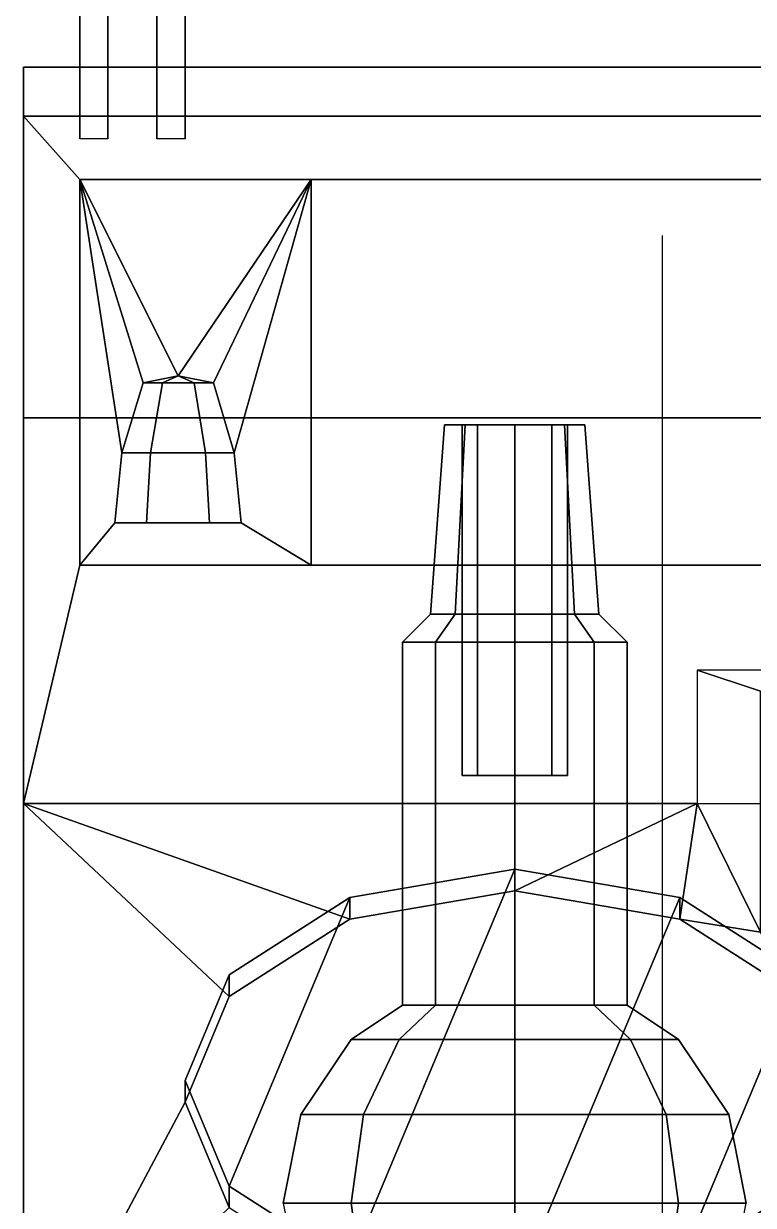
# Model space of a CAD drawing. Header units: millimetres. Extents: x -1.8 to 8.2, y -3.5 to 9.
# Drawn here: x -0.91 to 0.13, y 1.097 to 2.782 of the extents above; entities that cross this region are included whole.
import ezdxf

# ---------------------------------------------------------------- set-up
doc = ezdxf.new("R2010")
doc.units = ezdxf.units.MM
for name, color, linetype in [('barrel', 1, 'Continuous'), ('drawing', 9, 'Continuous'), ('mantlet', 5, 'Continuous'), ('turret', 2, 'Continuous')]:
    doc.layers.add(name, color=color, linetype=linetype)
picture_1 = doc.add_image_def('image3.gif', size_in_pixel=(848, 1188))

msp = doc.modelspace()

# ---------------------------------------------------------------- linework, layer by layer
for points in [[(-0.83, 2.87, 0.94), (-0.83, 2.72, 0.96), (-0.79, 2.72, 0.96), (-0.79, 2.87, 0.94)], [(-0.83, 2.83, 0.85), (-0.83, 2.6181, 0.85), (-0.83, 2.72, 0.96), (-0.83, 2.87, 0.94)], [(-0.79, 2.72, 0.96), (-0.79, 2.6181, 0.85), (-0.79, 2.83, 0.85), (-0.79, 2.87, 0.94)], [(-0.72, 2.83, 0.85), (-0.72, 2.6181, 0.85), (-0.72, 2.72, 0.96), (-0.72, 2.87, 0.94)], [(-0.72, 2.87, 0.94), (-0.72, 2.72, 0.96), (-0.68, 2.72, 0.96), (-0.68, 2.87, 0.94)], [(-0.68, 2.72, 0.96), (-0.68, 2.6181, 0.85), (-0.68, 2.83, 0.85), (-0.68, 2.87, 0.94)], [(-0.79, 2.83, 0.85), (-0.79, 2.6181, 0.85), (-0.83, 2.6181, 0.85), (-0.83, 2.83, 0.85)], [(-0.68, 2.83, 0.85), (-0.68, 2.6181, 0.85), (-0.72, 2.6181, 0.85), (-0.72, 2.83, 0.85)], [(0.91, 2.72, 0.96), (0.91, 2.22, 0.42), (-0.91, 2.22, 0.42), (-0.91, 2.72, 0.96)], [(0.91, 2.65, 1.21), (0.91, 2.72, 0.96), (-0.91, 2.72, 0.96), (-0.91, 2.65, 1.21)], [(0.83, 2.56, 1.2183), (0.91, 2.65, 1.21), (-0.91, 2.65, 1.21), (-0.83, 2.56, 1.2183)], [(-0.91, 2.65, 1.21), (-0.91, 1.67, 1.3), (-0.83, 2.01, 1.2688), (-0.83, 2.56, 1.2183)], [(-0.83, 2.56, 1.25), (-0.77, 2.17, 1.2784), (-0.77, 2.17, 1.2784), (-0.7395, 2.27, 1.2711)], [(-0.83, 2.56, 1.25), (-0.7395, 2.27, 1.2711), (-0.7395, 2.27, 1.2711), (-0.69, 2.28, 1.2704)], [(-0.83, 2.56, 1.25), (-0.83, 2.01, 1.29), (-0.78, 2.07, 1.2856), (-0.77, 2.17, 1.2784)], [(-0.83, 2.56, 1.25), (-0.69, 2.28, 1.2704), (-0.69, 2.28, 1.2704), (-0.5, 2.56, 1.25)], [(-0.5, 2.56, 1.25), (-0.5, 2.56, 1.2183), (-0.83, 2.56, 1.2183), (-0.83, 2.56, 1.25)], [(-0.83, 2.56, 1.2183), (-0.83, 2.01, 1.2688), (-0.83, 2.01, 1.29), (-0.83, 2.56, 1.25)], [(-0.69, 2.28, 1.2704), (-0.6395, 2.27, 1.2711), (-0.5, 2.56, 1.25)], [(-0.6395, 2.27, 1.2711), (-0.61, 2.17, 1.2784), (-0.5, 2.56, 1.25)], [(-0.6, 2.07, 1.2856), (-0.5, 2.01, 1.29), (-0.5, 2.56, 1.25), (-0.61, 2.17, 1.2784)], [(-0.5, 2.01, 1.29), (-0.5, 2.01, 1.2688), (-0.5, 2.56, 1.2183), (-0.5, 2.56, 1.25)], [(-0.5, 2.56, 1.2183), (-0.5, 2.01, 1.2688), (0.5, 2.01, 1.2688), (0.5, 2.56, 1.2183)], [(-0.69, 2.28, 1.2704), (-0.7395, 2.27, 1.2711), (-0.712, 2.27, 1.3101), (-0.69, 2.28, 1.2704)], [(-0.69, 2.28, 1.2704), (-0.712, 2.27, 1.3101), (-0.667, 2.27, 1.3101), (-0.69, 2.28, 1.2704)], [(-0.69, 2.28, 1.2704), (-0.667, 2.27, 1.3101), (-0.6395, 2.27, 1.2711), (-0.69, 2.28, 1.2704)], [(-0.7395, 2.27, 1.2711), (-0.77, 2.17, 1.2784), (-0.729, 2.17, 1.3459), (-0.712, 2.27, 1.3101)], [(-0.712, 2.27, 1.3101), (-0.729, 2.17, 1.3459), (-0.651, 2.17, 1.3459), (-0.667, 2.27, 1.3101)], [(-0.667, 2.27, 1.3101), (-0.651, 2.17, 1.3459), (-0.61, 2.17, 1.2784), (-0.6395, 2.27, 1.2711)], [(0.91, 2.22, 0.42), (0.91, -1.97, 0.42), (-0.91, -1.97, 0.42), (-0.91, 2.22, 0.42)], [(-0.77, 2.17, 1.2784), (-0.78, 2.07, 1.2856), (-0.735, 2.07, 1.3636), (-0.729, 2.17, 1.3459)], [(-0.729, 2.17, 1.3459), (-0.735, 2.07, 1.3636), (-0.645, 2.07, 1.3636), (-0.651, 2.17, 1.3459)], [(-0.651, 2.17, 1.3459), (-0.645, 2.07, 1.3636), (-0.6, 2.07, 1.2856), (-0.61, 2.17, 1.2784)], [(-0.78, 2.07, 1.2856), (-0.83, 2.01, 1.29), (-0.5, 2.01, 1.29), (-0.6, 2.07, 1.2856)], [(-0.735, 2.07, 1.3636), (-0.78, 2.07, 1.2856), (-0.6, 2.07, 1.2856), (-0.645, 2.07, 1.3636)], [(-0.83, 2.01, 1.2688), (-0.91, 1.67, 1.3), (0.91, 1.67, 1.3), (0.83, 2.01, 1.2688)], [(-0.83, 2.01, 1.29), (-0.83, 2.01, 1.2688), (-0.5, 2.01, 1.2688), (-0.5, 2.01, 1.29)]]:
    msp.add_3dface(points)
at = {"layer": 'barrel'}
for points in [[(-0.2949, 1.94, 1.7251), (-0.33, 1.94, 1.81), (-0.31, 2.21, 1.81), (-0.2807, 2.21, 1.7393)], [(-0.33, 1.94, 1.81), (-0.2949, 1.94, 1.8949), (-0.2807, 2.21, 1.8807), (-0.31, 2.21, 1.81)], [(-0.31, 2.21, 1.81), (-0.2807, 2.21, 1.8807), (-0.263, 2.21, 1.863), (-0.285, 2.21, 1.81)], [(-0.2807, 2.21, 1.7393), (-0.31, 2.21, 1.81), (-0.285, 2.21, 1.81), (-0.263, 2.21, 1.757)], [(-0.21, 1.94, 1.69), (-0.2949, 1.94, 1.7251), (-0.2807, 2.21, 1.7393), (-0.21, 2.21, 1.71)], [(-0.2949, 1.94, 1.8949), (-0.21, 1.94, 1.93), (-0.21, 2.21, 1.91), (-0.2807, 2.21, 1.8807)], [(-0.285, 2.21, 1.81), (-0.263, 2.21, 1.863), (-0.263, 1.71, 1.863), (-0.285, 1.71, 1.81)], [(-0.263, 2.21, 1.757), (-0.285, 2.21, 1.81), (-0.285, 1.71, 1.81), (-0.263, 1.71, 1.757)], [(-0.2807, 2.21, 1.8807), (-0.21, 2.21, 1.91), (-0.21, 2.21, 1.885), (-0.263, 2.21, 1.863)], [(-0.21, 2.21, 1.71), (-0.2807, 2.21, 1.7393), (-0.263, 2.21, 1.757), (-0.21, 2.21, 1.735)], [(-0.263, 2.21, 1.863), (-0.21, 2.21, 1.885), (-0.21, 1.71, 1.885), (-0.263, 1.71, 1.863)], [(-0.21, 2.21, 1.735), (-0.263, 2.21, 1.757), (-0.263, 1.71, 1.757), (-0.21, 1.71, 1.735)], [(-0.21, 2.21, 1.885), (-0.157, 2.21, 1.863), (-0.157, 1.71, 1.863), (-0.21, 1.71, 1.885)], [(-0.157, 2.21, 1.757), (-0.21, 2.21, 1.735), (-0.21, 1.71, 1.735), (-0.157, 1.71, 1.757)], [(-0.1251, 1.94, 1.7251), (-0.21, 1.94, 1.69), (-0.21, 2.21, 1.71), (-0.1393, 2.21, 1.7393)], [(-0.21, 1.94, 1.93), (-0.1251, 1.94, 1.8949), (-0.1393, 2.21, 1.8807), (-0.21, 2.21, 1.91)], [(-0.21, 2.21, 1.91), (-0.1393, 2.21, 1.8807), (-0.157, 2.21, 1.863), (-0.21, 2.21, 1.885)], [(-0.1393, 2.21, 1.7393), (-0.21, 2.21, 1.71), (-0.21, 2.21, 1.735), (-0.157, 2.21, 1.757)], [(-0.157, 2.21, 1.863), (-0.135, 2.21, 1.81), (-0.135, 1.71, 1.81), (-0.157, 1.71, 1.863)], [(-0.135, 2.21, 1.81), (-0.157, 2.21, 1.757), (-0.157, 1.71, 1.757), (-0.135, 1.71, 1.81)], [(-0.11, 2.21, 1.81), (-0.1393, 2.21, 1.7393), (-0.157, 2.21, 1.757), (-0.135, 2.21, 1.81)], [(-0.1393, 2.21, 1.8807), (-0.11, 2.21, 1.81), (-0.135, 2.21, 1.81), (-0.157, 2.21, 1.863)], [(-0.09, 1.94, 1.81), (-0.1251, 1.94, 1.7251), (-0.1393, 2.21, 1.7393), (-0.11, 2.21, 1.81)], [(-0.1251, 1.94, 1.8949), (-0.09, 1.94, 1.81), (-0.11, 2.21, 1.81), (-0.1393, 2.21, 1.8807)]]:
    msp.add_3dface(points, dxfattribs=at)
at = {"layer": 'drawing', "extrusion": (-1, 0, 0)}
for p, q in [((0, 2.48, 9.65), (0, 2.48, 6.51)), ((0, 2.48, 8.08), (0, -2.82, 8.085))]:
    msp.add_line(p, q, dxfattribs=at)
at = {"layer": 'mantlet'}
for points in [[(-0.2949, 1.94, 1.8949), (-0.33, 1.94, 1.81), (-0.37, 1.9, 1.81), (-0.3231, 1.9, 1.9231)], [(-0.33, 1.94, 1.81), (-0.2949, 1.94, 1.7251), (-0.3231, 1.9, 1.6969), (-0.37, 1.9, 1.81)], [(-0.21, 1.94, 1.93), (-0.2949, 1.94, 1.8949), (-0.3231, 1.9, 1.9231), (-0.21, 1.9, 1.97)], [(-0.2949, 1.94, 1.7251), (-0.21, 1.94, 1.69), (-0.21, 1.9, 1.65), (-0.3231, 1.9, 1.6969)], [(-0.1251, 1.94, 1.8949), (-0.21, 1.94, 1.93), (-0.21, 1.9, 1.97), (-0.0969, 1.9, 1.9231)], [(-0.21, 1.94, 1.69), (-0.1251, 1.94, 1.7251), (-0.0969, 1.9, 1.6969), (-0.21, 1.9, 1.65)], [(-0.09, 1.94, 1.81), (-0.1251, 1.94, 1.8949), (-0.0969, 1.9, 1.9231), (-0.05, 1.9, 1.81)], [(-0.1251, 1.94, 1.7251), (-0.09, 1.94, 1.81), (-0.05, 1.9, 1.81), (-0.0969, 1.9, 1.6969)], [(-0.3231, 1.9, 1.9231), (-0.37, 1.9, 1.81), (-0.37, 1.3824, 1.81), (-0.3231, 1.3824, 1.9231)], [(-0.37, 1.9, 1.81), (-0.3231, 1.9, 1.6969), (-0.3231, 1.3824, 1.6969), (-0.37, 1.3824, 1.81)], [(-0.21, 1.9, 1.97), (-0.3231, 1.9, 1.9231), (-0.3231, 1.3824, 1.9231), (-0.21, 1.3824, 1.97)], [(-0.3231, 1.9, 1.6969), (-0.21, 1.9, 1.65), (-0.21, 1.3824, 1.65), (-0.3231, 1.3824, 1.6969)], [(-0.0969, 1.9, 1.9231), (-0.21, 1.9, 1.97), (-0.21, 1.3824, 1.97), (-0.0969, 1.3824, 1.9231)], [(-0.21, 1.9, 1.65), (-0.0969, 1.9, 1.6969), (-0.0969, 1.3824, 1.6969), (-0.21, 1.3824, 1.65)], [(-0.05, 1.9, 1.81), (-0.0969, 1.9, 1.9231), (-0.0969, 1.3824, 1.9231), (-0.05, 1.3824, 1.81)], [(-0.0969, 1.9, 1.6969), (-0.05, 1.9, 1.81), (-0.05, 1.3824, 1.81), (-0.0969, 1.3824, 1.6969)], [(-0.4433, 1.3333, 1.81), (-0.37, 1.3824, 1.81), (-0.3231, 1.3824, 1.6969), (-0.375, 1.3333, 1.645)], [(-0.375, 1.3333, 1.975), (-0.3231, 1.3824, 1.9231), (-0.37, 1.3824, 1.81), (-0.4433, 1.3333, 1.81)], [(-0.375, 1.3333, 1.645), (-0.3231, 1.3824, 1.6969), (-0.21, 1.3824, 1.65), (-0.21, 1.3333, 1.5767)], [(-0.21, 1.3333, 2.0433), (-0.21, 1.3824, 1.97), (-0.3231, 1.3824, 1.9231), (-0.375, 1.3333, 1.975)], [(-0.21, 1.3333, 1.5767), (-0.21, 1.3824, 1.65), (-0.0969, 1.3824, 1.6969), (-0.045, 1.3333, 1.645)], [(-0.045, 1.3333, 1.975), (-0.0969, 1.3824, 1.9231), (-0.21, 1.3824, 1.97), (-0.21, 1.3333, 2.0433)], [(-0.045, 1.3333, 1.645), (-0.0969, 1.3824, 1.6969), (-0.05, 1.3824, 1.81), (0.0233, 1.3333, 1.81)], [(0.0233, 1.3333, 1.81), (-0.05, 1.3824, 1.81), (-0.0969, 1.3824, 1.9231), (-0.045, 1.3333, 1.975)], [(-0.5149, 1.2263, 1.81), (-0.4433, 1.3333, 1.81), (-0.375, 1.3333, 1.645), (-0.4256, 1.2263, 1.5944)], [(-0.4256, 1.2263, 2.0256), (-0.375, 1.3333, 1.975), (-0.4433, 1.3333, 1.81), (-0.5149, 1.2263, 1.81)], [(-0.4256, 1.2263, 1.5944), (-0.375, 1.3333, 1.645), (-0.21, 1.3333, 1.5767), (-0.21, 1.2263, 1.5051)], [(-0.21, 1.2263, 2.1149), (-0.21, 1.3333, 2.0433), (-0.375, 1.3333, 1.975), (-0.4256, 1.2263, 2.0256)], [(-0.21, 1.2263, 1.5051), (-0.21, 1.3333, 1.5767), (-0.045, 1.3333, 1.645), (0.0056, 1.2263, 1.5944)], [(0.0056, 1.2263, 2.0256), (-0.045, 1.3333, 1.975), (-0.21, 1.3333, 2.0433), (-0.21, 1.2263, 2.1149)], [(0.0056, 1.2263, 1.5944), (-0.045, 1.3333, 1.645), (0.0233, 1.3333, 1.81), (0.0949, 1.2263, 1.81)], [(0.0949, 1.2263, 1.81), (0.0233, 1.3333, 1.81), (-0.045, 1.3333, 1.975), (0.0056, 1.2263, 2.0256)], [(-0.54, 1.1, 1.81), (-0.5149, 1.2263, 1.81), (-0.4256, 1.2263, 1.5944), (-0.4433, 1.1, 1.5767)], [(-0.4433, 1.1, 2.0433), (-0.4256, 1.2263, 2.0256), (-0.5149, 1.2263, 1.81), (-0.54, 1.1, 1.81)], [(-0.4433, 1.1, 1.5767), (-0.4256, 1.2263, 1.5944), (-0.21, 1.2263, 1.5051), (-0.21, 1.1, 1.48)], [(-0.21, 1.1, 2.14), (-0.21, 1.2263, 2.1149), (-0.4256, 1.2263, 2.0256), (-0.4433, 1.1, 2.0433)], [(-0.21, 1.1, 1.48), (-0.21, 1.2263, 1.5051), (0.0056, 1.2263, 1.5944), (0.0233, 1.1, 1.5767)], [(0.0233, 1.1, 2.0433), (0.0056, 1.2263, 2.0256), (-0.21, 1.2263, 2.1149), (-0.21, 1.1, 2.14)], [(0.0233, 1.1, 1.5767), (0.0056, 1.2263, 1.5944), (0.0949, 1.2263, 1.81), (0.12, 1.1, 1.81)], [(0.12, 1.1, 1.81), (0.0949, 1.2263, 1.81), (0.0056, 1.2263, 2.0256), (0.0233, 1.1, 2.0433)], [(-0.4256, 0.9737, 2.0256), (-0.4433, 1.1, 2.0433), (-0.54, 1.1, 1.81), (-0.5149, 0.9737, 1.81)], [(-0.21, 0.9737, 2.1149), (-0.21, 1.1, 2.14), (-0.4433, 1.1, 2.0433), (-0.4256, 0.9737, 2.0256)], [(0.0056, 0.9737, 2.0256), (0.0233, 1.1, 2.0433), (-0.21, 1.1, 2.14), (-0.21, 0.9737, 2.1149)], [(0.0949, 0.9737, 1.81), (0.12, 1.1, 1.81), (0.0233, 1.1, 2.0433), (0.0056, 0.9737, 2.0256)]]:
    msp.add_3dface(points, dxfattribs=at)
at = {"layer": 'turret'}
for points in [[(0.05, 1.86, 1.2826), (0.05, 1.67, 1.3), (0.14, 1.4863, 1.52), (0.14, 1.83, 1.52)], [(0.58, 1.83, 1.52), (0.66, 1.86, 1.2826), (0.05, 1.86, 1.2826), (0.14, 1.83, 1.52)], [(-0.617, 1.3948, 1.6296), (-0.91, 1.67, 1.3), (-0.91, 0.81, 2.33), (-0.68, 1.2442, 1.81)], [(-0.91, 1.67, 1.3), (-0.91, 1.67, 1.3), (-0.617, 1.3948, 1.6296), (-0.445, 1.505, 1.4976)], [(0.05, 1.67, 1.3), (-0.91, 1.67, 1.3), (-0.445, 1.505, 1.4976), (-0.21, 1.5454, 1.4492)], [(0.05, 1.67, 1.3), (-0.21, 1.5454, 1.4492), (0.025, 1.505, 1.4976)], [(0.05, 1.67, 1.3), (0.025, 1.505, 1.4976), (0.14, 1.4863, 1.52)], [(-0.445, 1.014, 2.1481), (-0.21, 1.5761, 1.4749), (-0.445, 1.5358, 1.5232), (-0.617, 1.1243, 2.016)], [(-0.445, 1.5358, 1.5232), (-0.21, 1.5761, 1.4749), (-0.21, 1.5454, 1.4492), (-0.445, 1.505, 1.4976)], [(-0.21, 0.9736, 2.1964), (0.025, 1.5358, 1.5232), (-0.21, 1.5761, 1.4749), (-0.445, 1.014, 2.1481)], [(-0.21, 1.5761, 1.4749), (0.025, 1.5358, 1.5232), (0.025, 1.505, 1.4976), (-0.21, 1.5454, 1.4492)], [(-0.617, 1.1243, 2.016), (-0.445, 1.5358, 1.5232), (-0.617, 1.4255, 1.6552), (-0.68, 1.2749, 1.8356)], [(-0.617, 1.4255, 1.6552), (-0.445, 1.5358, 1.5232), (-0.445, 1.505, 1.4976), (-0.617, 1.3948, 1.6296)], [(0.025, 1.014, 2.1481), (0.197, 1.4255, 1.6552), (0.025, 1.5358, 1.5232), (-0.21, 0.9736, 2.1964)], [(0.025, 1.5358, 1.5232), (0.197, 1.4255, 1.6552), (0.197, 1.3948, 1.6296), (0.025, 1.505, 1.4976)], [(0.14, 1.4863, 1.52), (0.025, 1.505, 1.4976), (0.197, 1.3948, 1.6296)], [(-0.68, 1.2749, 1.8356), (-0.617, 1.4255, 1.6552), (-0.617, 1.3948, 1.6296), (-0.68, 1.2442, 1.81)], [(0.197, 1.1243, 2.016), (0.26, 1.2749, 1.8356), (0.197, 1.4255, 1.6552), (0.025, 1.014, 2.1481)], [(-0.617, 1.1243, 2.016), (-0.68, 1.2749, 1.8356), (-0.68, 1.2442, 1.81), (-0.617, 1.0936, 1.9904)], [(-0.68, 1.2442, 1.81), (-0.91, 0.81, 2.33), (-0.617, 1.0936, 1.9904)], [(-0.445, 1.014, 2.1481), (-0.617, 1.1243, 2.016), (-0.617, 1.0936, 1.9904), (-0.445, 0.9833, 2.1224)], [(0.197, 1.1243, 2.016), (0.025, 1.014, 2.1481), (0.025, 0.9833, 2.1224), (0.197, 1.0936, 1.9904)]]:
    msp.add_3dface(points, dxfattribs=at)

# ---------------------------------------------------------------- pictures from other files: only their frames are drawn
at = {"layer": 'drawing'}
image = msp.add_image(picture_1, insert=(8.176, 3.6432, -8.22), size_in_units=(7.145, 10.0097), rotation=-90, dxfattribs=dict(at, fade=38))
image.dxf.v_pixel = (-0.0084257, -5e-19)
image.dxf.flags = 15

doc.saveas('drawing.dxf')
